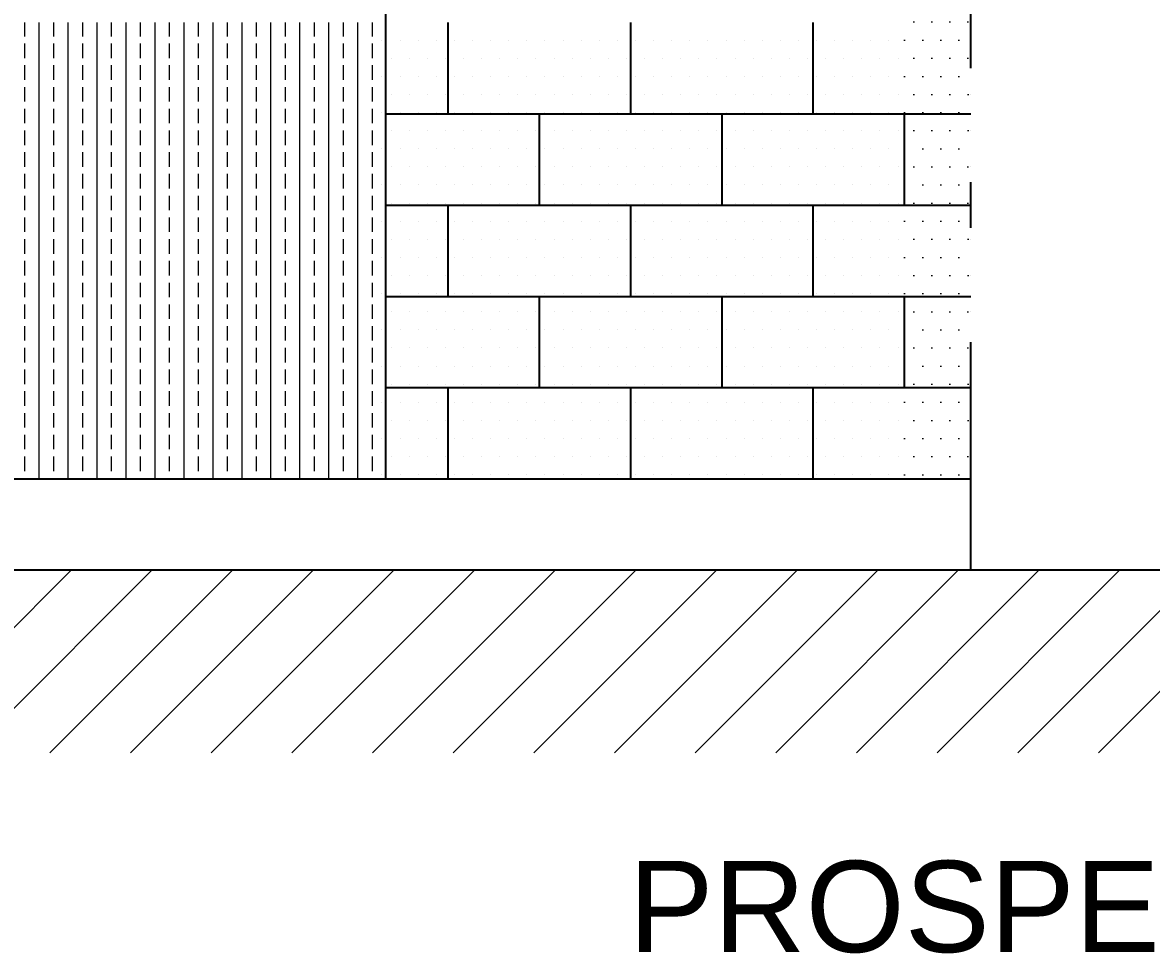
# Model space of a CAD drawing. Header units: metres. Extents: x 60.2 to 106, y 8.7 to 62.9.
# Drawn here: x 80.603 to 83.077, y 58.867 to 60.907 of the extents above; entities that cross this region are included whole.
import ezdxf

# ---------------------------------------------------------------- set-up
doc = ezdxf.new("R2010")
doc.units = ezdxf.units.M
doc.header["$LTSCALE"] = 5
doc.header["$MEASUREMENT"] = 0
doc.linetypes.add('DASHDOT', pattern=[1, 0.5, -0.25, 0, -0.25])
for name, color, linetype, lineweight in [('A-ANNO-SCRN', 30, 'Continuous', 9), ('A-ANNO-TEXT', 3, 'Continuous', 18), ('A-ELEV-MBE1', 7, 'Continuous', 25), ('A-ELEV-PATT', 8, 'Continuous', 18)]:
    doc.layers.add(name, color=color, linetype=linetype, lineweight=lineweight)
doc.styles.add('ARIAL', font='arial.ttf')

msp = doc.modelspace()

# ---------------------------------------------------------------- hatches: boundary and pattern name
at = {"layer": 'A-ANNO-SCRN'}
h = msp.add_hatch(dxfattribs=at)
h.set_pattern_fill('ANSI31', color=0)
h.set_pattern_definition([(45, (-23.21072, 10.23377), (-0.08838835, 0.08838835), [])])
h.paths.add_polyline_path([(84.6811, 59.3066), (84.6811, 59.7066), (70.9311, 59.7066), (70.9311, 59.3066)])
at = {"layer": 'A-ELEV-PATT'}
h = msp.add_hatch(dxfattribs=at)
h.set_pattern_fill('DOTS', color=256, scale=0.025, angle=180, style=0)
h.set_pattern_definition([(360, (39.13785, -200.394645), (0.01984375, 0.0396875), [0, -0.0396875])])
h.paths.add_polyline_path([(82.5311, 62.1066), (82.6811, 62.1066), (82.6811, 59.9066), (82.5311, 59.9066)])

# ---------------------------------------------------------------- linework, layer by layer
at = {"layer": 'A-ELEV-MBE1', "linetype": 'DASHDOT', "ltscale": 0.2}
msp.add_line((82.6811, 59.7066), (82.6811, 62.854), dxfattribs=at)
at = {"layer": 'A-ELEV-MBE1'}
for p, q in [((81.3981, 62.1066), (81.3981, 59.9066)), ((81.5353, 60.9066), (81.5353, 60.7066)), ((81.9353, 60.9066), (81.9353, 60.7066)), ((82.3353, 60.9066), (82.3353, 60.7066)), ((81.3981, 60.7066), (82.6811, 60.7066)), ((81.7353, 60.7066), (81.7353, 60.5066)), ((82.1353, 60.7066), (82.1353, 60.5066)), ((82.5353, 60.7066), (82.5353, 60.5066)), ((81.3981, 60.5066), (82.6811, 60.5066)), ((81.5353, 60.5066), (81.5353, 60.3066)), ((81.9353, 60.5066), (81.9353, 60.3066)), ((82.3353, 60.5066), (82.3353, 60.3066)), ((81.3981, 60.3066), (82.6811, 60.3066)), ((81.7353, 60.3066), (81.7353, 60.1066)), ((82.1353, 60.3066), (82.1353, 60.1066)), ((82.5353, 60.3066), (82.5353, 60.1066)), ((81.3981, 60.1066), (82.6811, 60.1066)), ((81.5353, 60.1066), (81.5353, 59.9066)), ((81.9353, 60.1066), (81.9353, 59.9066)), ((82.3353, 60.1066), (82.3353, 59.9066)), ((79.3311, 59.9066), (82.6811, 59.9066)), ((80.827, 59.9066), (81.677, 59.9066)), ((84.6811, 59.7066), (70.9311, 59.7066))]:
    msp.add_line(p, q, dxfattribs=at)
at = {"layer": 'A-ELEV-PATT', "linetype": 'Continuous'}
for p, q in [((80.6076, 60.8764), (80.6076, 60.9066)), ((80.6393, 59.9066), (80.6393, 60.9066)), ((80.6711, 60.8764), (80.6711, 60.9066)), ((80.7028, 59.9066), (80.7028, 60.9066)), ((80.7346, 60.8764), (80.7346, 60.9066)), ((80.7663, 59.9066), (80.7663, 60.9066)), ((80.7981, 60.8764), (80.7981, 60.9066)), ((80.8298, 59.9066), (80.8298, 60.9066)), ((80.8616, 60.8764), (80.8616, 60.9066)), ((80.8933, 59.9066), (80.8933, 60.9066)), ((80.9251, 60.8764), (80.9251, 60.9066)), ((80.9568, 59.9066), (80.9568, 60.9066)), ((80.9886, 60.8764), (80.9886, 60.9066)), ((81.0203, 59.9066), (81.0203, 60.9066)), ((81.0521, 60.8764), (81.0521, 60.9066)), ((81.0838, 59.9066), (81.0838, 60.9066)), ((81.1156, 60.8764), (81.1156, 60.9066)), ((81.1473, 59.9066), (81.1473, 60.9066)), ((81.1791, 60.8764), (81.1791, 60.9066)), ((81.2108, 59.9066), (81.2108, 60.9066)), ((81.2426, 60.8764), (81.2426, 60.9066)), ((81.2743, 59.9066), (81.2743, 60.9066)), ((81.3061, 60.8764), (81.3061, 60.9066)), ((81.3378, 59.9066), (81.3378, 60.9066)), ((81.3696, 60.8764), (81.3696, 60.9066)), ((81.3906, 60.8682), (81.3906, 60.8682)), ((81.4303, 60.8682), (81.4303, 60.8682)), ((81.47, 60.8682), (81.47, 60.8682)), ((81.5097, 60.8682), (81.5097, 60.8682)), ((81.5494, 60.8682), (81.5494, 60.8682)), ((81.5891, 60.8682), (81.5891, 60.8682)), ((81.6288, 60.8682), (81.6288, 60.8682)), ((81.6684, 60.8682), (81.6684, 60.8682)), ((81.7081, 60.8682), (81.7081, 60.8682)), ((81.7478, 60.8682), (81.7478, 60.8682)), ((81.7875, 60.8682), (81.7875, 60.8682)), ((81.8272, 60.8682), (81.8272, 60.8682)), ((81.8669, 60.8682), (81.8669, 60.8682)), ((81.9066, 60.8682), (81.9066, 60.8682)), ((81.9463, 60.8682), (81.9463, 60.8682)), ((81.9859, 60.8682), (81.9859, 60.8682)), ((82.0256, 60.8682), (82.0256, 60.8682)), ((82.0653, 60.8682), (82.0653, 60.8682)), ((82.105, 60.8682), (82.105, 60.8682)), ((82.1447, 60.8682), (82.1447, 60.8682)), ((82.1844, 60.8682), (82.1844, 60.8682)), ((82.2241, 60.8682), (82.2241, 60.8682)), ((82.2638, 60.8682), (82.2638, 60.8682)), ((82.3034, 60.8682), (82.3034, 60.8682)), ((82.3431, 60.8682), (82.3431, 60.8682)), ((82.3828, 60.8682), (82.3828, 60.8682)), ((82.4225, 60.8682), (82.4225, 60.8682)), ((82.4622, 60.8682), (82.4622, 60.8682)), ((82.5019, 60.8682), (82.5019, 60.8682)), ((80.6076, 60.8288), (80.6076, 60.8605)), ((80.6711, 60.8288), (80.6711, 60.8605)), ((80.7346, 60.8288), (80.7346, 60.8605)), ((80.7981, 60.8288), (80.7981, 60.8605)), ((80.8616, 60.8288), (80.8616, 60.8605)), ((80.9251, 60.8288), (80.9251, 60.8605)), ((80.9886, 60.8288), (80.9886, 60.8605)), ((81.0521, 60.8288), (81.0521, 60.8605)), ((81.1156, 60.8288), (81.1156, 60.8605)), ((81.1791, 60.8288), (81.1791, 60.8605)), ((81.2426, 60.8288), (81.2426, 60.8605)), ((81.3061, 60.8288), (81.3061, 60.8605)), ((81.3696, 60.8288), (81.3696, 60.8605)), ((81.4105, 60.8285), (81.4105, 60.8285)), ((81.4502, 60.8285), (81.4502, 60.8285)), ((81.4899, 60.8285), (81.4899, 60.8285)), ((81.5295, 60.8285), (81.5295, 60.8285)), ((81.5692, 60.8285), (81.5692, 60.8285)), ((81.6089, 60.8285), (81.6089, 60.8285)), ((81.6486, 60.8285), (81.6486, 60.8285)), ((81.6883, 60.8285), (81.6883, 60.8285)), ((81.728, 60.8285), (81.728, 60.8285)), ((81.7677, 60.8285), (81.7677, 60.8285)), ((81.8074, 60.8285), (81.8074, 60.8285)), ((81.847, 60.8285), (81.847, 60.8285)), ((81.8867, 60.8285), (81.8867, 60.8285)), ((81.9264, 60.8285), (81.9264, 60.8285)), ((81.9661, 60.8285), (81.9661, 60.8285)), ((82.0058, 60.8285), (82.0058, 60.8285)), ((82.0455, 60.8285), (82.0455, 60.8285)), ((82.0852, 60.8285), (82.0852, 60.8285)), ((82.1249, 60.8285), (82.1249, 60.8285)), ((82.1645, 60.8285), (82.1645, 60.8285)), ((82.2042, 60.8285), (82.2042, 60.8285)), ((82.2439, 60.8285), (82.2439, 60.8285)), ((82.2836, 60.8285), (82.2836, 60.8285)), ((82.3233, 60.8285), (82.3233, 60.8285)), ((82.363, 60.8285), (82.363, 60.8285)), ((82.4027, 60.8285), (82.4027, 60.8285)), ((82.4424, 60.8285), (82.4424, 60.8285)), ((82.482, 60.8285), (82.482, 60.8285)), ((82.5217, 60.8285), (82.5217, 60.8285)), ((82.6805, 60.8285), (82.6805, 60.8285)), ((80.6076, 60.7811), (80.6076, 60.8129)), ((80.6711, 60.7811), (80.6711, 60.8129)), ((80.7346, 60.7811), (80.7346, 60.8129)), ((80.7981, 60.7811), (80.7981, 60.8129)), ((80.8616, 60.7811), (80.8616, 60.8129)), ((80.9251, 60.7811), (80.9251, 60.8129)), ((80.9886, 60.7811), (80.9886, 60.8129)), ((81.0521, 60.7811), (81.0521, 60.8129)), ((81.1156, 60.7811), (81.1156, 60.8129)), ((81.1791, 60.7811), (81.1791, 60.8129)), ((81.2426, 60.7811), (81.2426, 60.8129)), ((81.3061, 60.7811), (81.3061, 60.8129)), ((81.3696, 60.7811), (81.3696, 60.8129)), ((81.3906, 60.7888), (81.3906, 60.7888)), ((81.4303, 60.7888), (81.4303, 60.7888)), ((81.47, 60.7888), (81.47, 60.7888)), ((81.5097, 60.7888), (81.5097, 60.7888)), ((81.5494, 60.7888), (81.5494, 60.7888)), ((81.5891, 60.7888), (81.5891, 60.7888)), ((81.6288, 60.7888), (81.6288, 60.7888)), ((81.6684, 60.7888), (81.6684, 60.7888)), ((81.7081, 60.7888), (81.7081, 60.7888)), ((81.7478, 60.7888), (81.7478, 60.7888)), ((81.7875, 60.7888), (81.7875, 60.7888)), ((81.8272, 60.7888), (81.8272, 60.7888)), ((81.8669, 60.7888), (81.8669, 60.7888)), ((81.9066, 60.7888), (81.9066, 60.7888)), ((81.9463, 60.7888), (81.9463, 60.7888)), ((81.9859, 60.7888), (81.9859, 60.7888)), ((82.0256, 60.7888), (82.0256, 60.7888)), ((82.0653, 60.7888), (82.0653, 60.7888)), ((82.105, 60.7888), (82.105, 60.7888)), ((82.1447, 60.7888), (82.1447, 60.7888)), ((82.1844, 60.7888), (82.1844, 60.7888)), ((82.2241, 60.7888), (82.2241, 60.7888)), ((82.2638, 60.7888), (82.2638, 60.7888)), ((82.3034, 60.7888), (82.3034, 60.7888)), ((82.3431, 60.7888), (82.3431, 60.7888)), ((82.3828, 60.7888), (82.3828, 60.7888)), ((82.4225, 60.7888), (82.4225, 60.7888)), ((82.4622, 60.7888), (82.4622, 60.7888)), ((82.5019, 60.7888), (82.5019, 60.7888)), ((80.6076, 60.7335), (80.6076, 60.7653)), ((80.6711, 60.7335), (80.6711, 60.7653)), ((80.7346, 60.7335), (80.7346, 60.7653)), ((80.7981, 60.7335), (80.7981, 60.7653)), ((80.8616, 60.7335), (80.8616, 60.7653)), ((80.9251, 60.7335), (80.9251, 60.7653)), ((80.9886, 60.7335), (80.9886, 60.7653)), ((81.0521, 60.7335), (81.0521, 60.7653)), ((81.1156, 60.7335), (81.1156, 60.7653)), ((81.1791, 60.7335), (81.1791, 60.7653)), ((81.2426, 60.7335), (81.2426, 60.7653)), ((81.3061, 60.7335), (81.3061, 60.7653)), ((81.3696, 60.7335), (81.3696, 60.7653)), ((81.4105, 60.7491), (81.4105, 60.7491)), ((81.4502, 60.7491), (81.4502, 60.7491)), ((81.4899, 60.7491), (81.4899, 60.7491)), ((81.5295, 60.7491), (81.5295, 60.7491)), ((81.5692, 60.7491), (81.5692, 60.7491)), ((81.6089, 60.7491), (81.6089, 60.7491)), ((81.6486, 60.7491), (81.6486, 60.7491)), ((81.6883, 60.7491), (81.6883, 60.7491)), ((81.728, 60.7491), (81.728, 60.7491)), ((81.7677, 60.7491), (81.7677, 60.7491)), ((81.8074, 60.7491), (81.8074, 60.7491)), ((81.847, 60.7491), (81.847, 60.7491)), ((81.8867, 60.7491), (81.8867, 60.7491)), ((81.9264, 60.7491), (81.9264, 60.7491)), ((81.9661, 60.7491), (81.9661, 60.7491)), ((82.0058, 60.7491), (82.0058, 60.7491)), ((82.0455, 60.7491), (82.0455, 60.7491)), ((82.0852, 60.7491), (82.0852, 60.7491)), ((82.1249, 60.7491), (82.1249, 60.7491)), ((82.1645, 60.7491), (82.1645, 60.7491)), ((82.2042, 60.7491), (82.2042, 60.7491)), ((82.2439, 60.7491), (82.2439, 60.7491)), ((82.2836, 60.7491), (82.2836, 60.7491)), ((82.3233, 60.7491), (82.3233, 60.7491)), ((82.363, 60.7491), (82.363, 60.7491)), ((82.4027, 60.7491), (82.4027, 60.7491)), ((82.4424, 60.7491), (82.4424, 60.7491)), ((82.482, 60.7491), (82.482, 60.7491)), ((82.5217, 60.7491), (82.5217, 60.7491)), ((82.6805, 60.7491), (82.6805, 60.7491)), ((80.6076, 60.6859), (80.6076, 60.7176)), ((80.6711, 60.6859), (80.6711, 60.7176)), ((80.7346, 60.6859), (80.7346, 60.7176)), ((80.7981, 60.6859), (80.7981, 60.7176)), ((80.8616, 60.6859), (80.8616, 60.7176)), ((80.9251, 60.6859), (80.9251, 60.7176)), ((80.9886, 60.6859), (80.9886, 60.7176)), ((81.0521, 60.6859), (81.0521, 60.7176)), ((81.1156, 60.6859), (81.1156, 60.7176)), ((81.1791, 60.6859), (81.1791, 60.7176)), ((81.2426, 60.6859), (81.2426, 60.7176)), ((81.3061, 60.6859), (81.3061, 60.7176)), ((81.3696, 60.6859), (81.3696, 60.7176)), ((81.3906, 60.7094), (81.3906, 60.7094)), ((81.4303, 60.7094), (81.4303, 60.7094)), ((81.47, 60.7094), (81.47, 60.7094)), ((81.5097, 60.7094), (81.5097, 60.7094)), ((81.5494, 60.7094), (81.5494, 60.7094)), ((81.5891, 60.7094), (81.5891, 60.7094)), ((81.6288, 60.7094), (81.6288, 60.7094)), ((81.6684, 60.7094), (81.6684, 60.7094)), ((81.7081, 60.7094), (81.7081, 60.7094)), ((81.7478, 60.7094), (81.7478, 60.7094)), ((81.7875, 60.7094), (81.7875, 60.7094)), ((81.8272, 60.7094), (81.8272, 60.7094)), ((81.8669, 60.7094), (81.8669, 60.7094)), ((81.9066, 60.7094), (81.9066, 60.7094)), ((81.9463, 60.7094), (81.9463, 60.7094)), ((81.9859, 60.7094), (81.9859, 60.7094)), ((82.0256, 60.7094), (82.0256, 60.7094)), ((82.0653, 60.7094), (82.0653, 60.7094)), ((82.105, 60.7094), (82.105, 60.7094)), ((82.1447, 60.7094), (82.1447, 60.7094)), ((82.1844, 60.7094), (82.1844, 60.7094)), ((82.2241, 60.7094), (82.2241, 60.7094)), ((82.2638, 60.7094), (82.2638, 60.7094)), ((82.3034, 60.7094), (82.3034, 60.7094)), ((82.3431, 60.7094), (82.3431, 60.7094)), ((82.3828, 60.7094), (82.3828, 60.7094)), ((82.4225, 60.7094), (82.4225, 60.7094)), ((82.4622, 60.7094), (82.4622, 60.7094)), ((82.5019, 60.7094), (82.5019, 60.7094)), ((80.6076, 60.6383), (80.6076, 60.67)), ((80.6711, 60.6383), (80.6711, 60.67)), ((80.7346, 60.6383), (80.7346, 60.67)), ((80.7981, 60.6383), (80.7981, 60.67)), ((80.8616, 60.6383), (80.8616, 60.67)), ((80.9251, 60.6383), (80.9251, 60.67)), ((80.9886, 60.6383), (80.9886, 60.67)), ((81.0521, 60.6383), (81.0521, 60.67)), ((81.1156, 60.6383), (81.1156, 60.67)), ((81.1791, 60.6383), (81.1791, 60.67)), ((81.2426, 60.6383), (81.2426, 60.67)), ((81.3061, 60.6383), (81.3061, 60.67)), ((81.3696, 60.6383), (81.3696, 60.67)), ((81.4105, 60.6697), (81.4105, 60.6697)), ((81.4502, 60.6697), (81.4502, 60.6697)), ((81.4899, 60.6697), (81.4899, 60.6697)), ((81.5295, 60.6697), (81.5295, 60.6697)), ((81.5692, 60.6697), (81.5692, 60.6697)), ((81.6089, 60.6697), (81.6089, 60.6697)), ((81.6486, 60.6697), (81.6486, 60.6697)), ((81.6883, 60.6697), (81.6883, 60.6697)), ((81.728, 60.6697), (81.728, 60.6697)), ((81.7677, 60.6697), (81.7677, 60.6697)), ((81.8074, 60.6697), (81.8074, 60.6697)), ((81.847, 60.6697), (81.847, 60.6697)), ((81.8867, 60.6697), (81.8867, 60.6697)), ((81.9264, 60.6697), (81.9264, 60.6697)), ((81.9661, 60.6697), (81.9661, 60.6697)), ((82.0058, 60.6697), (82.0058, 60.6697)), ((82.0455, 60.6697), (82.0455, 60.6697)), ((82.0852, 60.6697), (82.0852, 60.6697)), ((82.1249, 60.6697), (82.1249, 60.6697)), ((82.1645, 60.6697), (82.1645, 60.6697)), ((82.2042, 60.6697), (82.2042, 60.6697)), ((82.2439, 60.6697), (82.2439, 60.6697)), ((82.2836, 60.6697), (82.2836, 60.6697)), ((82.3233, 60.6697), (82.3233, 60.6697)), ((82.363, 60.6697), (82.363, 60.6697)), ((82.4027, 60.6697), (82.4027, 60.6697)), ((82.4424, 60.6697), (82.4424, 60.6697)), ((82.482, 60.6697), (82.482, 60.6697)), ((82.5217, 60.6697), (82.5217, 60.6697)), ((82.6805, 60.6697), (82.6805, 60.6697)), ((80.6076, 60.5906), (80.6076, 60.6224)), ((80.6711, 60.5906), (80.6711, 60.6224)), ((80.7346, 60.5906), (80.7346, 60.6224)), ((80.7981, 60.5906), (80.7981, 60.6224)), ((80.8616, 60.5906), (80.8616, 60.6224)), ((80.9251, 60.5906), (80.9251, 60.6224)), ((80.9886, 60.5906), (80.9886, 60.6224)), ((81.0521, 60.5906), (81.0521, 60.6224)), ((81.1156, 60.5906), (81.1156, 60.6224)), ((81.1791, 60.5906), (81.1791, 60.6224)), ((81.2426, 60.5906), (81.2426, 60.6224)), ((81.3061, 60.5906), (81.3061, 60.6224)), ((81.3696, 60.5906), (81.3696, 60.6224)), ((81.3906, 60.63), (81.3906, 60.63)), ((81.4303, 60.63), (81.4303, 60.63)), ((81.47, 60.63), (81.47, 60.63)), ((81.5097, 60.63), (81.5097, 60.63)), ((81.5494, 60.63), (81.5494, 60.63)), ((81.5891, 60.63), (81.5891, 60.63)), ((81.6288, 60.63), (81.6288, 60.63)), ((81.6684, 60.63), (81.6684, 60.63)), ((81.7081, 60.63), (81.7081, 60.63)), ((81.7478, 60.63), (81.7478, 60.63)), ((81.7875, 60.63), (81.7875, 60.63)), ((81.8272, 60.63), (81.8272, 60.63)), ((81.8669, 60.63), (81.8669, 60.63)), ((81.9066, 60.63), (81.9066, 60.63)), ((81.9463, 60.63), (81.9463, 60.63)), ((81.9859, 60.63), (81.9859, 60.63)), ((82.0256, 60.63), (82.0256, 60.63)), ((82.0653, 60.63), (82.0653, 60.63)), ((82.105, 60.63), (82.105, 60.63)), ((82.1447, 60.63), (82.1447, 60.63)), ((82.1844, 60.63), (82.1844, 60.63)), ((82.2241, 60.63), (82.2241, 60.63)), ((82.2638, 60.63), (82.2638, 60.63)), ((82.3034, 60.63), (82.3034, 60.63)), ((82.3431, 60.63), (82.3431, 60.63)), ((82.3828, 60.63), (82.3828, 60.63)), ((82.4225, 60.63), (82.4225, 60.63)), ((82.4622, 60.63), (82.4622, 60.63)), ((82.5019, 60.63), (82.5019, 60.63)), ((80.6076, 60.543), (80.6076, 60.5748)), ((80.6711, 60.543), (80.6711, 60.5748)), ((80.7346, 60.543), (80.7346, 60.5748)), ((80.7981, 60.543), (80.7981, 60.5748)), ((80.8616, 60.543), (80.8616, 60.5748)), ((80.9251, 60.543), (80.9251, 60.5748)), ((80.9886, 60.543), (80.9886, 60.5748)), ((81.0521, 60.543), (81.0521, 60.5748)), ((81.1156, 60.543), (81.1156, 60.5748)), ((81.1791, 60.543), (81.1791, 60.5748)), ((81.2426, 60.543), (81.2426, 60.5748)), ((81.3061, 60.543), (81.3061, 60.5748)), ((81.3696, 60.543), (81.3696, 60.5748)), ((81.4105, 60.5904), (81.4105, 60.5904)), ((81.4502, 60.5904), (81.4502, 60.5904)), ((81.4899, 60.5904), (81.4899, 60.5904)), ((81.5295, 60.5904), (81.5295, 60.5904)), ((81.5692, 60.5904), (81.5692, 60.5904)), ((81.6089, 60.5904), (81.6089, 60.5904)), ((81.6486, 60.5904), (81.6486, 60.5904)), ((81.6883, 60.5904), (81.6883, 60.5904)), ((81.728, 60.5904), (81.728, 60.5904)), ((81.7677, 60.5904), (81.7677, 60.5904)), ((81.8074, 60.5904), (81.8074, 60.5904)), ((81.847, 60.5904), (81.847, 60.5904)), ((81.8867, 60.5904), (81.8867, 60.5904)), ((81.9264, 60.5904), (81.9264, 60.5904)), ((81.9661, 60.5904), (81.9661, 60.5904)), ((82.0058, 60.5904), (82.0058, 60.5904)), ((82.0455, 60.5904), (82.0455, 60.5904)), ((82.0852, 60.5904), (82.0852, 60.5904)), ((82.1249, 60.5904), (82.1249, 60.5904)), ((82.1645, 60.5904), (82.1645, 60.5904)), ((82.2042, 60.5904), (82.2042, 60.5904)), ((82.2439, 60.5904), (82.2439, 60.5904)), ((82.2836, 60.5904), (82.2836, 60.5904)), ((82.3233, 60.5904), (82.3233, 60.5904)), ((82.363, 60.5904), (82.363, 60.5904)), ((82.4027, 60.5904), (82.4027, 60.5904)), ((82.4424, 60.5904), (82.4424, 60.5904)), ((82.482, 60.5904), (82.482, 60.5904)), ((82.5217, 60.5904), (82.5217, 60.5904)), ((82.6805, 60.5904), (82.6805, 60.5904)), ((81.3906, 60.5507), (81.3906, 60.5507)), ((81.4303, 60.5507), (81.4303, 60.5507)), ((81.47, 60.5507), (81.47, 60.5507)), ((81.5097, 60.5507), (81.5097, 60.5507)), ((81.5494, 60.5507), (81.5494, 60.5507)), ((81.5891, 60.5507), (81.5891, 60.5507)), ((81.6288, 60.5507), (81.6288, 60.5507)), ((81.6684, 60.5507), (81.6684, 60.5507)), ((81.7081, 60.5507), (81.7081, 60.5507)), ((81.7478, 60.5507), (81.7478, 60.5507)), ((81.7875, 60.5507), (81.7875, 60.5507)), ((81.8272, 60.5507), (81.8272, 60.5507)), ((81.8669, 60.5507), (81.8669, 60.5507)), ((81.9066, 60.5507), (81.9066, 60.5507)), ((81.9463, 60.5507), (81.9463, 60.5507)), ((81.9859, 60.5507), (81.9859, 60.5507)), ((82.0256, 60.5507), (82.0256, 60.5507)), ((82.0653, 60.5507), (82.0653, 60.5507)), ((82.105, 60.5507), (82.105, 60.5507)), ((82.1447, 60.5507), (82.1447, 60.5507)), ((82.1844, 60.5507), (82.1844, 60.5507)), ((82.2241, 60.5507), (82.2241, 60.5507)), ((82.2638, 60.5507), (82.2638, 60.5507)), ((82.3034, 60.5507), (82.3034, 60.5507)), ((82.3431, 60.5507), (82.3431, 60.5507)), ((82.3828, 60.5507), (82.3828, 60.5507)), ((82.4225, 60.5507), (82.4225, 60.5507)), ((82.4622, 60.5507), (82.4622, 60.5507)), ((82.5019, 60.5507), (82.5019, 60.5507)), ((80.6076, 60.4954), (80.6076, 60.5271)), ((80.6711, 60.4954), (80.6711, 60.5271)), ((80.7346, 60.4954), (80.7346, 60.5271)), ((80.7981, 60.4954), (80.7981, 60.5271)), ((80.8616, 60.4954), (80.8616, 60.5271)), ((80.9251, 60.4954), (80.9251, 60.5271)), ((80.9886, 60.4954), (80.9886, 60.5271)), ((81.0521, 60.4954), (81.0521, 60.5271)), ((81.1156, 60.4954), (81.1156, 60.5271)), ((81.1791, 60.4954), (81.1791, 60.5271)), ((81.2426, 60.4954), (81.2426, 60.5271)), ((81.3061, 60.4954), (81.3061, 60.5271)), ((81.3696, 60.4954), (81.3696, 60.5271)), ((81.4105, 60.511), (81.4105, 60.511)), ((81.4502, 60.511), (81.4502, 60.511)), ((81.4899, 60.511), (81.4899, 60.511)), ((81.5295, 60.511), (81.5295, 60.511)), ((81.5692, 60.511), (81.5692, 60.511)), ((81.6089, 60.511), (81.6089, 60.511)), ((81.6486, 60.511), (81.6486, 60.511)), ((81.6883, 60.511), (81.6883, 60.511)), ((81.728, 60.511), (81.728, 60.511)), ((81.7677, 60.511), (81.7677, 60.511)), ((81.8074, 60.511), (81.8074, 60.511)), ((81.847, 60.511), (81.847, 60.511)), ((81.8867, 60.511), (81.8867, 60.511)), ((81.9264, 60.511), (81.9264, 60.511)), ((81.9661, 60.511), (81.9661, 60.511)), ((82.0058, 60.511), (82.0058, 60.511)), ((82.0455, 60.511), (82.0455, 60.511)), ((82.0852, 60.511), (82.0852, 60.511)), ((82.1249, 60.511), (82.1249, 60.511)), ((82.1645, 60.511), (82.1645, 60.511)), ((82.2042, 60.511), (82.2042, 60.511)), ((82.2439, 60.511), (82.2439, 60.511)), ((82.2836, 60.511), (82.2836, 60.511)), ((82.3233, 60.511), (82.3233, 60.511)), ((82.363, 60.511), (82.363, 60.511)), ((82.4027, 60.511), (82.4027, 60.511)), ((82.4424, 60.511), (82.4424, 60.511)), ((82.482, 60.511), (82.482, 60.511)), ((82.5217, 60.511), (82.5217, 60.511)), ((82.6805, 60.511), (82.6805, 60.511)), ((80.6076, 60.4478), (80.6076, 60.4795)), ((80.6711, 60.4478), (80.6711, 60.4795)), ((80.7346, 60.4478), (80.7346, 60.4795)), ((80.7981, 60.4478), (80.7981, 60.4795)), ((80.8616, 60.4478), (80.8616, 60.4795)), ((80.9251, 60.4478), (80.9251, 60.4795)), ((80.9886, 60.4478), (80.9886, 60.4795)), ((81.0521, 60.4478), (81.0521, 60.4795)), ((81.1156, 60.4478), (81.1156, 60.4795)), ((81.1791, 60.4478), (81.1791, 60.4795)), ((81.2426, 60.4478), (81.2426, 60.4795)), ((81.3061, 60.4478), (81.3061, 60.4795)), ((81.3696, 60.4478), (81.3696, 60.4795)), ((81.3906, 60.4713), (81.3906, 60.4713)), ((81.4303, 60.4713), (81.4303, 60.4713)), ((81.47, 60.4713), (81.47, 60.4713)), ((81.5097, 60.4713), (81.5097, 60.4713)), ((81.5494, 60.4713), (81.5494, 60.4713)), ((81.5891, 60.4713), (81.5891, 60.4713)), ((81.6288, 60.4713), (81.6288, 60.4713)), ((81.6684, 60.4713), (81.6684, 60.4713)), ((81.7081, 60.4713), (81.7081, 60.4713)), ((81.7478, 60.4713), (81.7478, 60.4713)), ((81.7875, 60.4713), (81.7875, 60.4713)), ((81.8272, 60.4713), (81.8272, 60.4713)), ((81.8669, 60.4713), (81.8669, 60.4713)), ((81.9066, 60.4713), (81.9066, 60.4713)), ((81.9463, 60.4713), (81.9463, 60.4713)), ((81.9859, 60.4713), (81.9859, 60.4713)), ((82.0256, 60.4713), (82.0256, 60.4713)), ((82.0653, 60.4713), (82.0653, 60.4713)), ((82.105, 60.4713), (82.105, 60.4713)), ((82.1447, 60.4713), (82.1447, 60.4713)), ((82.1844, 60.4713), (82.1844, 60.4713)), ((82.2241, 60.4713), (82.2241, 60.4713)), ((82.2638, 60.4713), (82.2638, 60.4713)), ((82.3034, 60.4713), (82.3034, 60.4713)), ((82.3431, 60.4713), (82.3431, 60.4713)), ((82.3828, 60.4713), (82.3828, 60.4713)), ((82.4225, 60.4713), (82.4225, 60.4713)), ((82.4622, 60.4713), (82.4622, 60.4713)), ((82.5019, 60.4713), (82.5019, 60.4713)), ((80.6076, 60.4001), (80.6076, 60.4319)), ((80.6711, 60.4001), (80.6711, 60.4319)), ((80.7346, 60.4001), (80.7346, 60.4319)), ((80.7981, 60.4001), (80.7981, 60.4319)), ((80.8616, 60.4001), (80.8616, 60.4319)), ((80.9251, 60.4001), (80.9251, 60.4319)), ((80.9886, 60.4001), (80.9886, 60.4319)), ((81.0521, 60.4001), (81.0521, 60.4319)), ((81.1156, 60.4001), (81.1156, 60.4319)), ((81.1791, 60.4001), (81.1791, 60.4319)), ((81.2426, 60.4001), (81.2426, 60.4319)), ((81.3061, 60.4001), (81.3061, 60.4319)), ((81.3696, 60.4001), (81.3696, 60.4319)), ((81.4105, 60.4316), (81.4105, 60.4316)), ((81.4502, 60.4316), (81.4502, 60.4316)), ((81.4899, 60.4316), (81.4899, 60.4316)), ((81.5295, 60.4316), (81.5295, 60.4316)), ((81.5692, 60.4316), (81.5692, 60.4316)), ((81.6089, 60.4316), (81.6089, 60.4316)), ((81.6486, 60.4316), (81.6486, 60.4316)), ((81.6883, 60.4316), (81.6883, 60.4316)), ((81.728, 60.4316), (81.728, 60.4316)), ((81.7677, 60.4316), (81.7677, 60.4316)), ((81.8074, 60.4316), (81.8074, 60.4316)), ((81.847, 60.4316), (81.847, 60.4316)), ((81.8867, 60.4316), (81.8867, 60.4316)), ((81.9264, 60.4316), (81.9264, 60.4316)), ((81.9661, 60.4316), (81.9661, 60.4316)), ((82.0058, 60.4316), (82.0058, 60.4316)), ((82.0455, 60.4316), (82.0455, 60.4316)), ((82.0852, 60.4316), (82.0852, 60.4316)), ((82.1249, 60.4316), (82.1249, 60.4316)), ((82.1645, 60.4316), (82.1645, 60.4316)), ((82.2042, 60.4316), (82.2042, 60.4316)), ((82.2439, 60.4316), (82.2439, 60.4316)), ((82.2836, 60.4316), (82.2836, 60.4316)), ((82.3233, 60.4316), (82.3233, 60.4316)), ((82.363, 60.4316), (82.363, 60.4316)), ((82.4027, 60.4316), (82.4027, 60.4316)), ((82.4424, 60.4316), (82.4424, 60.4316)), ((82.482, 60.4316), (82.482, 60.4316)), ((82.5217, 60.4316), (82.5217, 60.4316)), ((82.6805, 60.4316), (82.6805, 60.4316)), ((80.6076, 60.3525), (80.6076, 60.3843)), ((80.6711, 60.3525), (80.6711, 60.3843)), ((80.7346, 60.3525), (80.7346, 60.3843)), ((80.7981, 60.3525), (80.7981, 60.3843)), ((80.8616, 60.3525), (80.8616, 60.3843)), ((80.9251, 60.3525), (80.9251, 60.3843)), ((80.9886, 60.3525), (80.9886, 60.3843)), ((81.0521, 60.3525), (81.0521, 60.3843)), ((81.1156, 60.3525), (81.1156, 60.3843)), ((81.1791, 60.3525), (81.1791, 60.3843)), ((81.2426, 60.3525), (81.2426, 60.3843)), ((81.3061, 60.3525), (81.3061, 60.3843)), ((81.3696, 60.3525), (81.3696, 60.3843)), ((81.3906, 60.3919), (81.3906, 60.3919)), ((81.4303, 60.3919), (81.4303, 60.3919)), ((81.47, 60.3919), (81.47, 60.3919)), ((81.5097, 60.3919), (81.5097, 60.3919)), ((81.5494, 60.3919), (81.5494, 60.3919)), ((81.5891, 60.3919), (81.5891, 60.3919)), ((81.6288, 60.3919), (81.6288, 60.3919)), ((81.6684, 60.3919), (81.6684, 60.3919)), ((81.7081, 60.3919), (81.7081, 60.3919)), ((81.7478, 60.3919), (81.7478, 60.3919)), ((81.7875, 60.3919), (81.7875, 60.3919)), ((81.8272, 60.3919), (81.8272, 60.3919)), ((81.8669, 60.3919), (81.8669, 60.3919)), ((81.9066, 60.3919), (81.9066, 60.3919)), ((81.9463, 60.3919), (81.9463, 60.3919)), ((81.9859, 60.3919), (81.9859, 60.3919)), ((82.0256, 60.3919), (82.0256, 60.3919)), ((82.0653, 60.3919), (82.0653, 60.3919)), ((82.105, 60.3919), (82.105, 60.3919)), ((82.1447, 60.3919), (82.1447, 60.3919)), ((82.1844, 60.3919), (82.1844, 60.3919)), ((82.2241, 60.3919), (82.2241, 60.3919)), ((82.2638, 60.3919), (82.2638, 60.3919)), ((82.3034, 60.3919), (82.3034, 60.3919)), ((82.3431, 60.3919), (82.3431, 60.3919)), ((82.3828, 60.3919), (82.3828, 60.3919)), ((82.4225, 60.3919), (82.4225, 60.3919)), ((82.4622, 60.3919), (82.4622, 60.3919)), ((82.5019, 60.3919), (82.5019, 60.3919)), ((81.4105, 60.3522), (81.4105, 60.3522)), ((81.4502, 60.3522), (81.4502, 60.3522)), ((81.4899, 60.3522), (81.4899, 60.3522)), ((81.5295, 60.3522), (81.5295, 60.3522)), ((81.5692, 60.3522), (81.5692, 60.3522)), ((81.6089, 60.3522), (81.6089, 60.3522)), ((81.6486, 60.3522), (81.6486, 60.3522)), ((81.6883, 60.3522), (81.6883, 60.3522)), ((81.728, 60.3522), (81.728, 60.3522)), ((81.7677, 60.3522), (81.7677, 60.3522)), ((81.8074, 60.3522), (81.8074, 60.3522)), ((81.847, 60.3522), (81.847, 60.3522)), ((81.8867, 60.3522), (81.8867, 60.3522)), ((81.9264, 60.3522), (81.9264, 60.3522)), ((81.9661, 60.3522), (81.9661, 60.3522)), ((82.0058, 60.3522), (82.0058, 60.3522)), ((82.0455, 60.3522), (82.0455, 60.3522)), ((82.0852, 60.3522), (82.0852, 60.3522)), ((82.1249, 60.3522), (82.1249, 60.3522)), ((82.1645, 60.3522), (82.1645, 60.3522)), ((82.2042, 60.3522), (82.2042, 60.3522)), ((82.2439, 60.3522), (82.2439, 60.3522)), ((82.2836, 60.3522), (82.2836, 60.3522)), ((82.3233, 60.3522), (82.3233, 60.3522)), ((82.363, 60.3522), (82.363, 60.3522)), ((82.4027, 60.3522), (82.4027, 60.3522)), ((82.4424, 60.3522), (82.4424, 60.3522)), ((82.482, 60.3522), (82.482, 60.3522)), ((82.5217, 60.3522), (82.5217, 60.3522)), ((82.6805, 60.3522), (82.6805, 60.3522)), ((80.6076, 60.3049), (80.6076, 60.3366)), ((80.6711, 60.3049), (80.6711, 60.3366)), ((80.7346, 60.3049), (80.7346, 60.3366)), ((80.7981, 60.3049), (80.7981, 60.3366)), ((80.8616, 60.3049), (80.8616, 60.3366)), ((80.9251, 60.3049), (80.9251, 60.3366)), ((80.9886, 60.3049), (80.9886, 60.3366)), ((81.0521, 60.3049), (81.0521, 60.3366)), ((81.1156, 60.3049), (81.1156, 60.3366)), ((81.1791, 60.3049), (81.1791, 60.3366)), ((81.2426, 60.3049), (81.2426, 60.3366)), ((81.3061, 60.3049), (81.3061, 60.3366)), ((81.3696, 60.3049), (81.3696, 60.3366)), ((81.3906, 60.3125), (81.3906, 60.3125)), ((81.4303, 60.3125), (81.4303, 60.3125)), ((81.47, 60.3125), (81.47, 60.3125)), ((81.5097, 60.3125), (81.5097, 60.3125)), ((81.5494, 60.3125), (81.5494, 60.3125)), ((81.5891, 60.3125), (81.5891, 60.3125)), ((81.6288, 60.3125), (81.6288, 60.3125)), ((81.6684, 60.3125), (81.6684, 60.3125)), ((81.7081, 60.3125), (81.7081, 60.3125)), ((81.7478, 60.3125), (81.7478, 60.3125)), ((81.7875, 60.3125), (81.7875, 60.3125)), ((81.8272, 60.3125), (81.8272, 60.3125)), ((81.8669, 60.3125), (81.8669, 60.3125)), ((81.9066, 60.3125), (81.9066, 60.3125)), ((81.9463, 60.3125), (81.9463, 60.3125)), ((81.9859, 60.3125), (81.9859, 60.3125)), ((82.0256, 60.3125), (82.0256, 60.3125)), ((82.0653, 60.3125), (82.0653, 60.3125)), ((82.105, 60.3125), (82.105, 60.3125)), ((82.1447, 60.3125), (82.1447, 60.3125)), ((82.1844, 60.3125), (82.1844, 60.3125)), ((82.2241, 60.3125), (82.2241, 60.3125)), ((82.2638, 60.3125), (82.2638, 60.3125)), ((82.3034, 60.3125), (82.3034, 60.3125)), ((82.3431, 60.3125), (82.3431, 60.3125)), ((82.3828, 60.3125), (82.3828, 60.3125)), ((82.4225, 60.3125), (82.4225, 60.3125)), ((82.4622, 60.3125), (82.4622, 60.3125)), ((82.5019, 60.3125), (82.5019, 60.3125)), ((80.6076, 60.2573), (80.6076, 60.289)), ((80.6711, 60.2573), (80.6711, 60.289)), ((80.7346, 60.2573), (80.7346, 60.289)), ((80.7981, 60.2573), (80.7981, 60.289)), ((80.8616, 60.2573), (80.8616, 60.289)), ((80.9251, 60.2573), (80.9251, 60.289)), ((80.9886, 60.2573), (80.9886, 60.289)), ((81.0521, 60.2573), (81.0521, 60.289)), ((81.1156, 60.2573), (81.1156, 60.289)), ((81.1791, 60.2573), (81.1791, 60.289)), ((81.2426, 60.2573), (81.2426, 60.289)), ((81.3061, 60.2573), (81.3061, 60.289)), ((81.3696, 60.2573), (81.3696, 60.289)), ((81.4105, 60.2729), (81.4105, 60.2729)), ((81.4502, 60.2729), (81.4502, 60.2729)), ((81.4899, 60.2729), (81.4899, 60.2729)), ((81.5295, 60.2729), (81.5295, 60.2729)), ((81.5692, 60.2729), (81.5692, 60.2729)), ((81.6089, 60.2729), (81.6089, 60.2729)), ((81.6486, 60.2729), (81.6486, 60.2729)), ((81.6883, 60.2729), (81.6883, 60.2729)), ((81.728, 60.2729), (81.728, 60.2729)), ((81.7677, 60.2729), (81.7677, 60.2729)), ((81.8074, 60.2729), (81.8074, 60.2729)), ((81.847, 60.2729), (81.847, 60.2729)), ((81.8867, 60.2729), (81.8867, 60.2729)), ((81.9264, 60.2729), (81.9264, 60.2729)), ((81.9661, 60.2729), (81.9661, 60.2729)), ((82.0058, 60.2729), (82.0058, 60.2729)), ((82.0455, 60.2729), (82.0455, 60.2729)), ((82.0852, 60.2729), (82.0852, 60.2729)), ((82.1249, 60.2729), (82.1249, 60.2729)), ((82.1645, 60.2729), (82.1645, 60.2729)), ((82.2042, 60.2729), (82.2042, 60.2729)), ((82.2439, 60.2729), (82.2439, 60.2729)), ((82.2836, 60.2729), (82.2836, 60.2729)), ((82.3233, 60.2729), (82.3233, 60.2729)), ((82.363, 60.2729), (82.363, 60.2729)), ((82.4027, 60.2729), (82.4027, 60.2729)), ((82.4424, 60.2729), (82.4424, 60.2729)), ((82.482, 60.2729), (82.482, 60.2729)), ((82.5217, 60.2729), (82.5217, 60.2729)), ((82.6805, 60.2729), (82.6805, 60.2729)), ((80.6076, 60.2096), (80.6076, 60.2414)), ((80.6711, 60.2096), (80.6711, 60.2414)), ((80.7346, 60.2096), (80.7346, 60.2414)), ((80.7981, 60.2096), (80.7981, 60.2414)), ((80.8616, 60.2096), (80.8616, 60.2414)), ((80.9251, 60.2096), (80.9251, 60.2414)), ((80.9886, 60.2096), (80.9886, 60.2414)), ((81.0521, 60.2096), (81.0521, 60.2414)), ((81.1156, 60.2096), (81.1156, 60.2414)), ((81.1791, 60.2096), (81.1791, 60.2414)), ((81.2426, 60.2096), (81.2426, 60.2414)), ((81.3061, 60.2096), (81.3061, 60.2414)), ((81.3696, 60.2096), (81.3696, 60.2414)), ((81.3906, 60.2332), (81.3906, 60.2332)), ((81.4303, 60.2332), (81.4303, 60.2332)), ((81.47, 60.2332), (81.47, 60.2332)), ((81.5097, 60.2332), (81.5097, 60.2332)), ((81.5494, 60.2332), (81.5494, 60.2332)), ((81.5891, 60.2332), (81.5891, 60.2332)), ((81.6288, 60.2332), (81.6288, 60.2332)), ((81.6684, 60.2332), (81.6684, 60.2332)), ((81.7081, 60.2332), (81.7081, 60.2332)), ((81.7478, 60.2332), (81.7478, 60.2332)), ((81.7875, 60.2332), (81.7875, 60.2332)), ((81.8272, 60.2332), (81.8272, 60.2332)), ((81.8669, 60.2332), (81.8669, 60.2332)), ((81.9066, 60.2332), (81.9066, 60.2332)), ((81.9463, 60.2332), (81.9463, 60.2332)), ((81.9859, 60.2332), (81.9859, 60.2332)), ((82.0256, 60.2332), (82.0256, 60.2332)), ((82.0653, 60.2332), (82.0653, 60.2332)), ((82.105, 60.2332), (82.105, 60.2332)), ((82.1447, 60.2332), (82.1447, 60.2332)), ((82.1844, 60.2332), (82.1844, 60.2332)), ((82.2241, 60.2332), (82.2241, 60.2332)), ((82.2638, 60.2332), (82.2638, 60.2332)), ((82.3034, 60.2332), (82.3034, 60.2332)), ((82.3431, 60.2332), (82.3431, 60.2332)), ((82.3828, 60.2332), (82.3828, 60.2332)), ((82.4225, 60.2332), (82.4225, 60.2332)), ((82.4622, 60.2332), (82.4622, 60.2332)), ((82.5019, 60.2332), (82.5019, 60.2332)), ((80.6076, 60.162), (80.6076, 60.1938)), ((80.6711, 60.162), (80.6711, 60.1938)), ((80.7346, 60.162), (80.7346, 60.1938)), ((80.7981, 60.162), (80.7981, 60.1938)), ((80.8616, 60.162), (80.8616, 60.1938)), ((80.9251, 60.162), (80.9251, 60.1938)), ((80.9886, 60.162), (80.9886, 60.1938)), ((81.0521, 60.162), (81.0521, 60.1938)), ((81.1156, 60.162), (81.1156, 60.1938)), ((81.1791, 60.162), (81.1791, 60.1938)), ((81.2426, 60.162), (81.2426, 60.1938)), ((81.3061, 60.162), (81.3061, 60.1938)), ((81.3696, 60.162), (81.3696, 60.1938)), ((81.4105, 60.1935), (81.4105, 60.1935)), ((81.4502, 60.1935), (81.4502, 60.1935)), ((81.4899, 60.1935), (81.4899, 60.1935)), ((81.5295, 60.1935), (81.5295, 60.1935)), ((81.5692, 60.1935), (81.5692, 60.1935)), ((81.6089, 60.1935), (81.6089, 60.1935)), ((81.6486, 60.1935), (81.6486, 60.1935)), ((81.6883, 60.1935), (81.6883, 60.1935)), ((81.728, 60.1935), (81.728, 60.1935)), ((81.7677, 60.1935), (81.7677, 60.1935)), ((81.8074, 60.1935), (81.8074, 60.1935)), ((81.847, 60.1935), (81.847, 60.1935)), ((81.8867, 60.1935), (81.8867, 60.1935)), ((81.9264, 60.1935), (81.9264, 60.1935)), ((81.9661, 60.1935), (81.9661, 60.1935)), ((82.0058, 60.1935), (82.0058, 60.1935)), ((82.0455, 60.1935), (82.0455, 60.1935)), ((82.0852, 60.1935), (82.0852, 60.1935)), ((82.1249, 60.1935), (82.1249, 60.1935)), ((82.1645, 60.1935), (82.1645, 60.1935)), ((82.2042, 60.1935), (82.2042, 60.1935)), ((82.2439, 60.1935), (82.2439, 60.1935)), ((82.2836, 60.1935), (82.2836, 60.1935)), ((82.3233, 60.1935), (82.3233, 60.1935)), ((82.363, 60.1935), (82.363, 60.1935)), ((82.4027, 60.1935), (82.4027, 60.1935)), ((82.4424, 60.1935), (82.4424, 60.1935)), ((82.482, 60.1935), (82.482, 60.1935)), ((82.5217, 60.1935), (82.5217, 60.1935)), ((82.6805, 60.1935), (82.6805, 60.1935)), ((81.3906, 60.1538), (81.3906, 60.1538)), ((81.4303, 60.1538), (81.4303, 60.1538)), ((81.47, 60.1538), (81.47, 60.1538)), ((81.5097, 60.1538), (81.5097, 60.1538)), ((81.5494, 60.1538), (81.5494, 60.1538)), ((81.5891, 60.1538), (81.5891, 60.1538)), ((81.6288, 60.1538), (81.6288, 60.1538)), ((81.6684, 60.1538), (81.6684, 60.1538)), ((81.7081, 60.1538), (81.7081, 60.1538)), ((81.7478, 60.1538), (81.7478, 60.1538)), ((81.7875, 60.1538), (81.7875, 60.1538)), ((81.8272, 60.1538), (81.8272, 60.1538)), ((81.8669, 60.1538), (81.8669, 60.1538)), ((81.9066, 60.1538), (81.9066, 60.1538)), ((81.9463, 60.1538), (81.9463, 60.1538)), ((81.9859, 60.1538), (81.9859, 60.1538)), ((82.0256, 60.1538), (82.0256, 60.1538)), ((82.0653, 60.1538), (82.0653, 60.1538)), ((82.105, 60.1538), (82.105, 60.1538)), ((82.1447, 60.1538), (82.1447, 60.1538)), ((82.1844, 60.1538), (82.1844, 60.1538)), ((82.2241, 60.1538), (82.2241, 60.1538)), ((82.2638, 60.1538), (82.2638, 60.1538)), ((82.3034, 60.1538), (82.3034, 60.1538)), ((82.3431, 60.1538), (82.3431, 60.1538)), ((82.3828, 60.1538), (82.3828, 60.1538)), ((82.4225, 60.1538), (82.4225, 60.1538)), ((82.4622, 60.1538), (82.4622, 60.1538)), ((82.5019, 60.1538), (82.5019, 60.1538)), ((80.6076, 60.1144), (80.6076, 60.1461)), ((80.6711, 60.1144), (80.6711, 60.1461)), ((80.7346, 60.1144), (80.7346, 60.1461)), ((80.7981, 60.1144), (80.7981, 60.1461)), ((80.8616, 60.1144), (80.8616, 60.1461)), ((80.9251, 60.1144), (80.9251, 60.1461)), ((80.9886, 60.1144), (80.9886, 60.1461)), ((81.0521, 60.1144), (81.0521, 60.1461)), ((81.1156, 60.1144), (81.1156, 60.1461)), ((81.1791, 60.1144), (81.1791, 60.1461)), ((81.2426, 60.1144), (81.2426, 60.1461)), ((81.3061, 60.1144), (81.3061, 60.1461)), ((81.3696, 60.1144), (81.3696, 60.1461)), ((81.4105, 60.1141), (81.4105, 60.1141)), ((81.4502, 60.1141), (81.4502, 60.1141)), ((81.4899, 60.1141), (81.4899, 60.1141)), ((81.5295, 60.1141), (81.5295, 60.1141)), ((81.5692, 60.1141), (81.5692, 60.1141)), ((81.6089, 60.1141), (81.6089, 60.1141)), ((81.6486, 60.1141), (81.6486, 60.1141)), ((81.6883, 60.1141), (81.6883, 60.1141)), ((81.728, 60.1141), (81.728, 60.1141)), ((81.7677, 60.1141), (81.7677, 60.1141)), ((81.8074, 60.1141), (81.8074, 60.1141)), ((81.847, 60.1141), (81.847, 60.1141)), ((81.8867, 60.1141), (81.8867, 60.1141)), ((81.9264, 60.1141), (81.9264, 60.1141)), ((81.9661, 60.1141), (81.9661, 60.1141)), ((82.0058, 60.1141), (82.0058, 60.1141)), ((82.0455, 60.1141), (82.0455, 60.1141)), ((82.0852, 60.1141), (82.0852, 60.1141)), ((82.1249, 60.1141), (82.1249, 60.1141)), ((82.1645, 60.1141), (82.1645, 60.1141)), ((82.2042, 60.1141), (82.2042, 60.1141)), ((82.2439, 60.1141), (82.2439, 60.1141)), ((82.2836, 60.1141), (82.2836, 60.1141)), ((82.3233, 60.1141), (82.3233, 60.1141)), ((82.363, 60.1141), (82.363, 60.1141)), ((82.4027, 60.1141), (82.4027, 60.1141)), ((82.4424, 60.1141), (82.4424, 60.1141)), ((82.482, 60.1141), (82.482, 60.1141)), ((82.5217, 60.1141), (82.5217, 60.1141)), ((82.6805, 60.1141), (82.6805, 60.1141)), ((80.6076, 60.0668), (80.6076, 60.0985)), ((80.6711, 60.0668), (80.6711, 60.0985)), ((80.7346, 60.0668), (80.7346, 60.0985)), ((80.7981, 60.0668), (80.7981, 60.0985)), ((80.8616, 60.0668), (80.8616, 60.0985)), ((80.9251, 60.0668), (80.9251, 60.0985)), ((80.9886, 60.0668), (80.9886, 60.0985)), ((81.0521, 60.0668), (81.0521, 60.0985)), ((81.1156, 60.0668), (81.1156, 60.0985)), ((81.1791, 60.0668), (81.1791, 60.0985)), ((81.2426, 60.0668), (81.2426, 60.0985)), ((81.3061, 60.0668), (81.3061, 60.0985)), ((81.3696, 60.0668), (81.3696, 60.0985)), ((81.3906, 60.0744), (81.3906, 60.0744)), ((81.4303, 60.0744), (81.4303, 60.0744)), ((81.47, 60.0744), (81.47, 60.0744)), ((81.5097, 60.0744), (81.5097, 60.0744)), ((81.5494, 60.0744), (81.5494, 60.0744)), ((81.5891, 60.0744), (81.5891, 60.0744)), ((81.6288, 60.0744), (81.6288, 60.0744)), ((81.6684, 60.0744), (81.6684, 60.0744)), ((81.7081, 60.0744), (81.7081, 60.0744)), ((81.7478, 60.0744), (81.7478, 60.0744)), ((81.7875, 60.0744), (81.7875, 60.0744)), ((81.8272, 60.0744), (81.8272, 60.0744)), ((81.8669, 60.0744), (81.8669, 60.0744)), ((81.9066, 60.0744), (81.9066, 60.0744)), ((81.9463, 60.0744), (81.9463, 60.0744)), ((81.9859, 60.0744), (81.9859, 60.0744)), ((82.0256, 60.0744), (82.0256, 60.0744)), ((82.0653, 60.0744), (82.0653, 60.0744)), ((82.105, 60.0744), (82.105, 60.0744)), ((82.1447, 60.0744), (82.1447, 60.0744)), ((82.1844, 60.0744), (82.1844, 60.0744)), ((82.2241, 60.0744), (82.2241, 60.0744)), ((82.2638, 60.0744), (82.2638, 60.0744)), ((82.3034, 60.0744), (82.3034, 60.0744)), ((82.3431, 60.0744), (82.3431, 60.0744)), ((82.3828, 60.0744), (82.3828, 60.0744)), ((82.4225, 60.0744), (82.4225, 60.0744)), ((82.4622, 60.0744), (82.4622, 60.0744)), ((82.5019, 60.0744), (82.5019, 60.0744)), ((80.6076, 60.0191), (80.6076, 60.0509)), ((80.6711, 60.0191), (80.6711, 60.0509)), ((80.7346, 60.0191), (80.7346, 60.0509)), ((80.7981, 60.0191), (80.7981, 60.0509)), ((80.8616, 60.0191), (80.8616, 60.0509)), ((80.9251, 60.0191), (80.9251, 60.0509)), ((80.9886, 60.0191), (80.9886, 60.0509)), ((81.0521, 60.0191), (81.0521, 60.0509)), ((81.1156, 60.0191), (81.1156, 60.0509)), ((81.1791, 60.0191), (81.1791, 60.0509)), ((81.2426, 60.0191), (81.2426, 60.0509)), ((81.3061, 60.0191), (81.3061, 60.0509)), ((81.3696, 60.0191), (81.3696, 60.0509)), ((81.4105, 60.0347), (81.4105, 60.0347)), ((81.4502, 60.0347), (81.4502, 60.0347)), ((81.4899, 60.0347), (81.4899, 60.0347)), ((81.5295, 60.0347), (81.5295, 60.0347)), ((81.5692, 60.0347), (81.5692, 60.0347)), ((81.6089, 60.0347), (81.6089, 60.0347)), ((81.6486, 60.0347), (81.6486, 60.0347)), ((81.6883, 60.0347), (81.6883, 60.0347)), ((81.728, 60.0347), (81.728, 60.0347)), ((81.7677, 60.0347), (81.7677, 60.0347)), ((81.8074, 60.0347), (81.8074, 60.0347)), ((81.847, 60.0347), (81.847, 60.0347)), ((81.8867, 60.0347), (81.8867, 60.0347)), ((81.9264, 60.0347), (81.9264, 60.0347)), ((81.9661, 60.0347), (81.9661, 60.0347)), ((82.0058, 60.0347), (82.0058, 60.0347)), ((82.0455, 60.0347), (82.0455, 60.0347)), ((82.0852, 60.0347), (82.0852, 60.0347)), ((82.1249, 60.0347), (82.1249, 60.0347)), ((82.1645, 60.0347), (82.1645, 60.0347)), ((82.2042, 60.0347), (82.2042, 60.0347)), ((82.2439, 60.0347), (82.2439, 60.0347)), ((82.2836, 60.0347), (82.2836, 60.0347)), ((82.3233, 60.0347), (82.3233, 60.0347)), ((82.363, 60.0347), (82.363, 60.0347)), ((82.4027, 60.0347), (82.4027, 60.0347)), ((82.4424, 60.0347), (82.4424, 60.0347)), ((82.482, 60.0347), (82.482, 60.0347)), ((82.5217, 60.0347), (82.5217, 60.0347)), ((82.6805, 60.0347), (82.6805, 60.0347)), ((80.6076, 59.9715), (80.6076, 60.0033)), ((80.6711, 59.9715), (80.6711, 60.0033)), ((80.7346, 59.9715), (80.7346, 60.0033)), ((80.7981, 59.9715), (80.7981, 60.0033)), ((80.8616, 59.9715), (80.8616, 60.0033)), ((80.9251, 59.9715), (80.9251, 60.0033)), ((80.9886, 59.9715), (80.9886, 60.0033)), ((81.0521, 59.9715), (81.0521, 60.0033)), ((81.1156, 59.9715), (81.1156, 60.0033)), ((81.1791, 59.9715), (81.1791, 60.0033)), ((81.2426, 59.9715), (81.2426, 60.0033)), ((81.3061, 59.9715), (81.3061, 60.0033)), ((81.3696, 59.9715), (81.3696, 60.0033)), ((81.3906, 59.995), (81.3906, 59.995)), ((81.4303, 59.995), (81.4303, 59.995)), ((81.47, 59.995), (81.47, 59.995)), ((81.5097, 59.995), (81.5097, 59.995)), ((81.5494, 59.995), (81.5494, 59.995)), ((81.5891, 59.995), (81.5891, 59.995)), ((81.6288, 59.995), (81.6288, 59.995)), ((81.6684, 59.995), (81.6684, 59.995)), ((81.7081, 59.995), (81.7081, 59.995)), ((81.7478, 59.995), (81.7478, 59.995)), ((81.7875, 59.995), (81.7875, 59.995)), ((81.8272, 59.995), (81.8272, 59.995)), ((81.8669, 59.995), (81.8669, 59.995)), ((81.9066, 59.995), (81.9066, 59.995)), ((81.9463, 59.995), (81.9463, 59.995)), ((81.9859, 59.995), (81.9859, 59.995)), ((82.0256, 59.995), (82.0256, 59.995)), ((82.0653, 59.995), (82.0653, 59.995)), ((82.105, 59.995), (82.105, 59.995)), ((82.1447, 59.995), (82.1447, 59.995)), ((82.1844, 59.995), (82.1844, 59.995)), ((82.2241, 59.995), (82.2241, 59.995)), ((82.2638, 59.995), (82.2638, 59.995)), ((82.3034, 59.995), (82.3034, 59.995)), ((82.3431, 59.995), (82.3431, 59.995)), ((82.3828, 59.995), (82.3828, 59.995)), ((82.4225, 59.995), (82.4225, 59.995)), ((82.4622, 59.995), (82.4622, 59.995)), ((82.5019, 59.995), (82.5019, 59.995)), ((80.6076, 59.9239), (80.6076, 59.9556)), ((80.6711, 59.9239), (80.6711, 59.9556)), ((80.7346, 59.9239), (80.7346, 59.9556)), ((80.7981, 59.9239), (80.7981, 59.9556)), ((80.8616, 59.9239), (80.8616, 59.9556)), ((80.9251, 59.9239), (80.9251, 59.9556)), ((80.9886, 59.9239), (80.9886, 59.9556)), ((81.0521, 59.9239), (81.0521, 59.9556)), ((81.1156, 59.9239), (81.1156, 59.9556)), ((81.1791, 59.9239), (81.1791, 59.9556)), ((81.2426, 59.9239), (81.2426, 59.9556)), ((81.3061, 59.9239), (81.3061, 59.9556)), ((81.3696, 59.9239), (81.3696, 59.9556)), ((81.4105, 59.9554), (81.4105, 59.9554)), ((81.4502, 59.9554), (81.4502, 59.9554)), ((81.4899, 59.9554), (81.4899, 59.9554)), ((81.5295, 59.9554), (81.5295, 59.9554)), ((81.5692, 59.9554), (81.5692, 59.9554)), ((81.6089, 59.9554), (81.6089, 59.9554)), ((81.6486, 59.9554), (81.6486, 59.9554)), ((81.6883, 59.9554), (81.6883, 59.9554)), ((81.728, 59.9554), (81.728, 59.9554)), ((81.7677, 59.9554), (81.7677, 59.9554)), ((81.8074, 59.9554), (81.8074, 59.9554)), ((81.847, 59.9554), (81.847, 59.9554)), ((81.8867, 59.9554), (81.8867, 59.9554)), ((81.9264, 59.9554), (81.9264, 59.9554)), ((81.9661, 59.9554), (81.9661, 59.9554)), ((82.0058, 59.9554), (82.0058, 59.9554)), ((82.0455, 59.9554), (82.0455, 59.9554)), ((82.0852, 59.9554), (82.0852, 59.9554)), ((82.1249, 59.9554), (82.1249, 59.9554)), ((82.1645, 59.9554), (82.1645, 59.9554)), ((82.2042, 59.9554), (82.2042, 59.9554)), ((82.2439, 59.9554), (82.2439, 59.9554)), ((82.2836, 59.9554), (82.2836, 59.9554)), ((82.3233, 59.9554), (82.3233, 59.9554)), ((82.363, 59.9554), (82.363, 59.9554)), ((82.4027, 59.9554), (82.4027, 59.9554)), ((82.4424, 59.9554), (82.4424, 59.9554)), ((82.482, 59.9554), (82.482, 59.9554)), ((82.5217, 59.9554), (82.5217, 59.9554)), ((82.6805, 59.9554), (82.6805, 59.9554)), ((80.6076, 59.9066), (80.6076, 59.908)), ((80.6711, 59.9066), (80.6711, 59.908)), ((80.7346, 59.9066), (80.7346, 59.908)), ((80.7981, 59.9066), (80.7981, 59.908)), ((80.8616, 59.9066), (80.8616, 59.908)), ((80.9251, 59.9066), (80.9251, 59.908)), ((80.9886, 59.9066), (80.9886, 59.908)), ((81.0521, 59.9066), (81.0521, 59.908)), ((81.1156, 59.9066), (81.1156, 59.908)), ((81.1791, 59.9066), (81.1791, 59.908)), ((81.2426, 59.9066), (81.2426, 59.908)), ((81.3061, 59.9066), (81.3061, 59.908)), ((81.3696, 59.9066), (81.3696, 59.908)), ((81.3906, 59.9157), (81.3906, 59.9157)), ((81.4303, 59.9157), (81.4303, 59.9157)), ((81.47, 59.9157), (81.47, 59.9157)), ((81.5097, 59.9157), (81.5097, 59.9157)), ((81.5494, 59.9157), (81.5494, 59.9157)), ((81.5891, 59.9157), (81.5891, 59.9157)), ((81.6288, 59.9157), (81.6288, 59.9157)), ((81.6684, 59.9157), (81.6684, 59.9157)), ((81.7081, 59.9157), (81.7081, 59.9157)), ((81.7478, 59.9157), (81.7478, 59.9157)), ((81.7875, 59.9157), (81.7875, 59.9157)), ((81.8272, 59.9157), (81.8272, 59.9157)), ((81.8669, 59.9157), (81.8669, 59.9157)), ((81.9066, 59.9157), (81.9066, 59.9157)), ((81.9463, 59.9157), (81.9463, 59.9157)), ((81.9859, 59.9157), (81.9859, 59.9157)), ((82.0256, 59.9157), (82.0256, 59.9157)), ((82.0653, 59.9157), (82.0653, 59.9157)), ((82.105, 59.9157), (82.105, 59.9157)), ((82.1447, 59.9157), (82.1447, 59.9157)), ((82.1844, 59.9157), (82.1844, 59.9157)), ((82.2241, 59.9157), (82.2241, 59.9157)), ((82.2638, 59.9157), (82.2638, 59.9157)), ((82.3034, 59.9157), (82.3034, 59.9157)), ((82.3431, 59.9157), (82.3431, 59.9157)), ((82.3828, 59.9157), (82.3828, 59.9157)), ((82.4225, 59.9157), (82.4225, 59.9157)), ((82.4622, 59.9157), (82.4622, 59.9157)), ((82.5019, 59.9157), (82.5019, 59.9157))]:
    msp.add_line(p, q, dxfattribs=at)

# ---------------------------------------------------------------- texts
at = {"layer": 'A-ANNO-TEXT', "insert": (81.9311, 59.0696), "char_height": 0.2, "attachment_point": 1, "style": 'ARIAL'}
msp.add_mtext_dynamic_manual_height_columns('PROSPETTO POSTERIORE', width=3.800717, gutter_width=9, heights=[0], dxfattribs=at)

doc.saveas('drawing.dxf')
